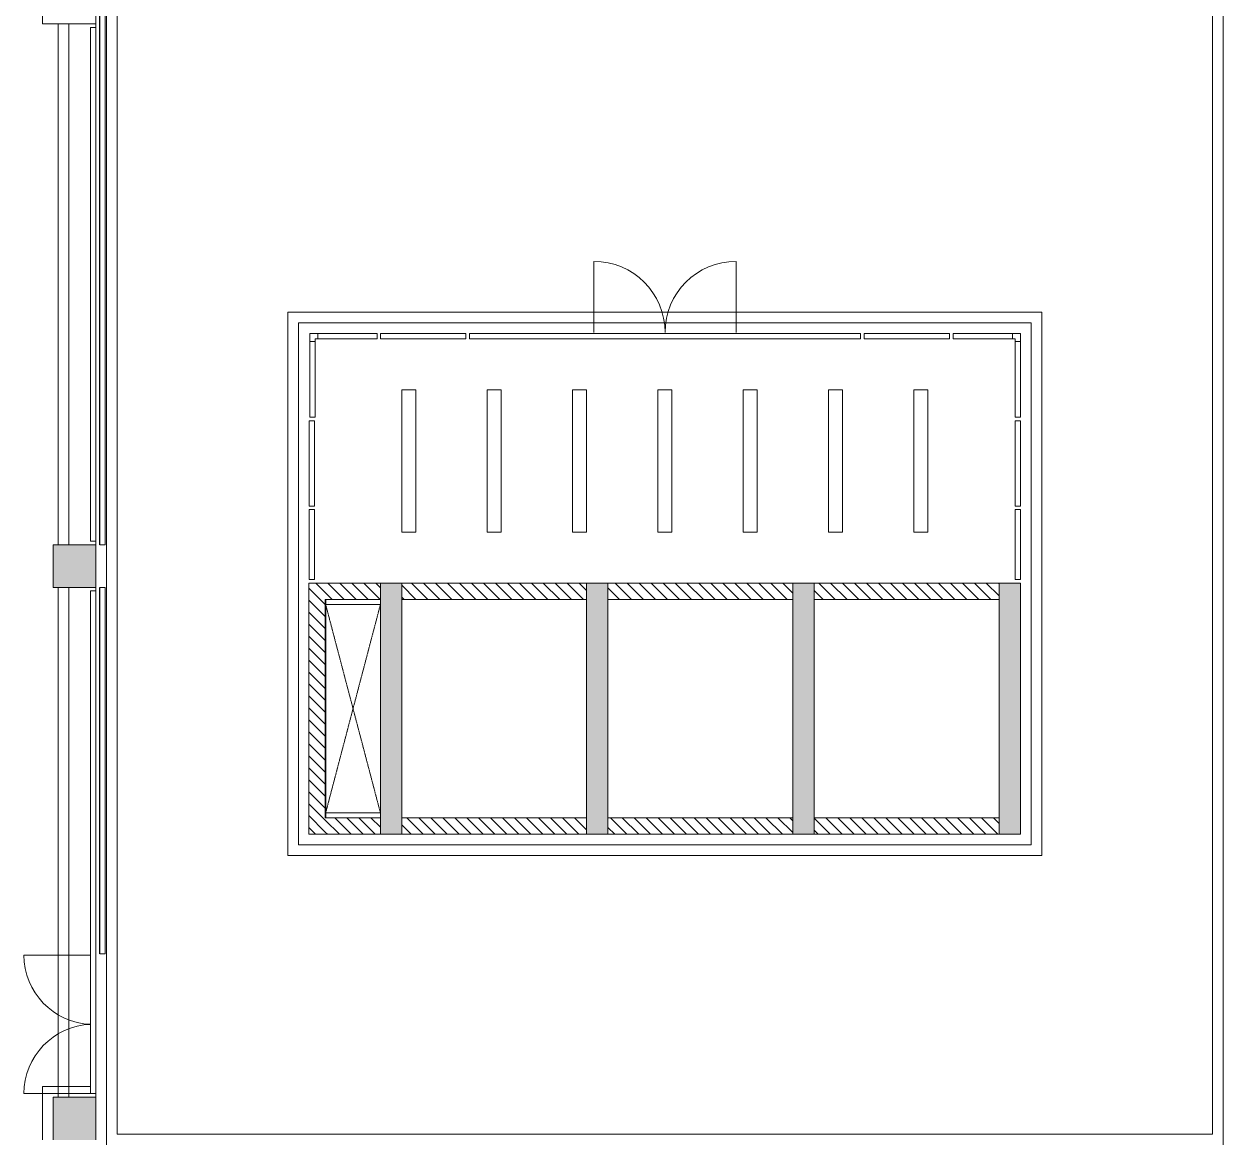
# Model space of a CAD drawing. Header units: millimetres. Extents: x -106145 to 154907, y -84585 to 152038.
# Drawn here: x 8376 to 25239, y -6295 to 9360 of the extents above; entities that cross this region are included whole.
import ezdxf

# ---------------------------------------------------------------- set-up
doc = ezdxf.new("R2010")
doc.units = ezdxf.units.MM
doc.linetypes.add('Cut Out Line', pattern=[2, 1, -1])
doc.layers.add('A-DETL', color=7, linetype='Continuous', lineweight=5, true_color=0x00a600)
for name, color, linetype, lineweight in [('A-DOOR', 7, 'Continuous', 5), ('A-FLOR', 7, 'Continuous', 5), ('A-FLOR-HRAL', 7, 'Continuous', 5), ('A-GLAZ-CWMG', 7, 'Continuous', 5), ('A-WALL', 7, 'Continuous', 5), ('A-WALL-PATT', 7, 'Continuous', 5), ('S-COLS', 7, 'Continuous', 5)]:
    doc.layers.add(name, color=color, linetype=linetype, lineweight=lineweight)
pattern_1 = [(315, (0, 0), (84.18955, 84.18955), [])]

# ---------------------------------------------------------------- blocks, each defined once
blk = doc.blocks.new('Rectangular Mullion - 50 x 75mm-14162959-Site Plan -MAIN')
at = {"layer": 'A-GLAZ-CWMG', "color": 254, "true_color": 0xdddddd}
for p, q in [((9314, -5685), (9314, -3735)), ((9389, -3735), (9389, -5685)), ((9389, -5685), (9314, -5685))]:
    blk.add_line(p, q, dxfattribs=at)
blk = doc.blocks.new('Rectangular Mullion - 50 x 75mm-14621965-Site Plan -MAIN')
at = {"layer": 'A-GLAZ-CWMG', "color": 254, "true_color": 0xdddddd}
for p, q in [((9314, -838), (9314, -585)), ((9389, -585), (9389, -838))]:
    blk.add_line(p, q, dxfattribs=at)
blk = doc.blocks.new('Rectangular Mullion - 50 x 75mm-14681848-Site Plan -MAIN')
at = {"layer": 'A-GLAZ-CWMG', "color": 254, "true_color": 0xdddddd}
for p, q in [((9314, 2085), (9314, 2973)), ((9389, 2973), (9389, 2085)), ((9389, 2085), (9314, 2085))]:
    blk.add_line(p, q, dxfattribs=at)
blk = doc.blocks.new('Rectangular Mullion - 50 x 75mm-14621955-Site Plan -MAIN')
at = {"layer": 'A-GLAZ-CWMG', "color": 254, "true_color": 0xdddddd}
for p, q in [((9314, 5073), (9314, 6123)), ((9389, 6123), (9389, 5073))]:
    blk.add_line(p, q, dxfattribs=at)
blk = doc.blocks.new('M_Curtain Wall Dbl Glass - M_Curtain Wall Dbl Glass-14681693-Site Plan -MAIN')
at = {"layer": 'A-DOOR', "color": 254, "lineweight": 9, "true_color": 0xdddddd}
for p, q in [((-975, -37.5), (-975, -975)), ((975, -37.5), (975, -975))]:
    blk.add_line(p, q, dxfattribs=at)
at = {"layer": 'A-DOOR', "color": 254, "true_color": 0xdddddd}
for centre, start, end in [((-975, 0), 270, 357.77771), ((975, 0), 182.22229, 270)]:
    blk.add_arc(centre, 975, start, end, dxfattribs=at)
blk = doc.blocks.new('Rectangular Mullion - 50 x 75mm-14118682-Site Plan -MAIN')
at = {"layer": 'A-GLAZ-CWMG', "color": 254, "true_color": 0xdddddd}
for p, q in [((19292, 5007), (20142, 5007)), ((20142, 4932), (19292, 4932)), ((20142, 5007), (20142, 4932))]:
    blk.add_line(p, q, dxfattribs=at)
blk = doc.blocks.new('Rectangular Mullion - 50 x 75mm-8463528-Site Plan -MAIN')
at = {"layer": 'A-GLAZ-CWMG', "color": 254, "true_color": 0xdddddd}
for p, q in [((22314, 2530), (22389, 2530)), ((22314, 1545), (22314, 2530)), ((22389, 2530), (22389, 1545)), ((22389, 1545), (22314, 1545))]:
    blk.add_line(p, q, dxfattribs=at)
blk = doc.blocks.new('Rectangular Mullion - 50 x 75mm-14620622-Site Plan -MAIN')
at = {"layer": 'A-GLAZ-CWMG', "color": 254, "true_color": 0xdddddd}
for p, q in [((15492, 5007), (16392, 5007)), ((16392, 4932), (15492, 4932))]:
    blk.add_line(p, q, dxfattribs=at)
blk = doc.blocks.new('M_Door-Curtain-Wall-Double-Glass - M_Door-Curtain-Wall-Double-Glass-14620625-Site Plan -MAIN')
at = {"layer": 'A-DOOR', "color": 254, "true_color": 0xdddddd}
for p, q in [((-1000, 50.8), (-1000, 1050.8)), ((1000, 50.8), (1000, 1050.8))]:
    blk.add_line(p, q, dxfattribs=at)
for centre, start, end in [((-1000, 50.8), 0, 90), ((1000, 50.8), 90, 180)]:
    blk.add_arc(centre, 1000, start, end, dxfattribs=at)
blk = doc.blocks.new('Rectangular Mullion - 50 x 75mm-14620623-Site Plan -MAIN')
at = {"layer": 'A-GLAZ-CWMG', "color": 254, "true_color": 0xdddddd}
for p, q in [((16392, 5007), (18392, 5007)), ((18392, 4932), (16392, 4932))]:
    blk.add_line(p, q, dxfattribs=at)
blk = doc.blocks.new('Rectangular Mullion - 50 x 75mm-14621961-Site Plan -MAIN')
at = {"layer": 'A-GLAZ-CWMG', "color": 254, "true_color": 0xdddddd}
for p, q in [((9314, -2237), (9314, -1635)), ((9389, -1635), (9389, -2237))]:
    blk.add_line(p, q, dxfattribs=at)
blk = doc.blocks.new('Rectangular Mullion - 50 x 75mm-9145599-Site Plan -MAIN')
at = {"layer": 'A-GLAZ-CWMG', "color": 254, "true_color": 0xdddddd}
for p, q in [((22314, 4895), (22389, 4895)), ((22314, 3830), (22314, 4895)), ((22389, 4895), (22389, 3830)), ((22389, 3830), (22314, 3830))]:
    blk.add_line(p, q, dxfattribs=at)
blk = doc.blocks.new('Rectangular Mullion - 50 x 75mm-8463552-Site Plan -MAIN')
at = {"layer": 'A-GLAZ-CWMG', "color": 254, "true_color": 0xdddddd}
for p, q in [((21442, 4932), (21442, 5007)), ((21442, 5007), (22276, 5007)), ((22276, 4932), (21442, 4932)), ((22276, 5007), (22276, 4932))]:
    blk.add_line(p, q, dxfattribs=at)
blk = doc.blocks.new('L Corner Mullion - L Corner Mullion 75 MM-9721392-Site Plan -MAIN')
at = {"layer": 'A-GLAZ-CWMG', "color": 254, "true_color": 0xdddddd}
for p, q in [((-75, -37.5), (-75, 37.5)), ((-75, 37.5), (-37.5, 37.5)), ((-37.5, 37.5), (-37.5, 75)), ((-37.5, 75), (37.5, 75)), ((37.5, 75), (37.5, -37.5)), ((37.5, -37.5), (-75, -37.5))]:
    blk.add_line(p, q, dxfattribs=at)
blk = doc.blocks.new('Rectangular Mullion - 50 x 75mm-14620624-Site Plan -MAIN')
at = {"layer": 'A-GLAZ-CWMG', "color": 254, "true_color": 0xdddddd}
for p, q in [((18392, 5007), (19292, 5007)), ((19292, 4932), (18392, 4932))]:
    blk.add_line(p, q, dxfattribs=at)
blk = doc.blocks.new('Rectangular Mullion - 50 x 75mm-14118678-Site Plan -MAIN')
at = {"layer": 'A-GLAZ-CWMG', "color": 254, "true_color": 0xdddddd}
for p, q in [((14642, 4932), (14642, 5007)), ((14642, 5007), (15492, 5007)), ((15492, 4932), (14642, 4932))]:
    blk.add_line(p, q, dxfattribs=at)
blk = doc.blocks.new('Rectangular Mullion - 50 x 75mm-14621957-Site Plan -MAIN')
at = {"layer": 'A-GLAZ-CWMG', "color": 254, "true_color": 0xdddddd}
for p, q in [((9314, -2685), (9314, -2237)), ((9389, -2237), (9389, -2685))]:
    blk.add_line(p, q, dxfattribs=at)
blk = doc.blocks.new('Rectangular Mullion - 50 x 75mm-14621962-Site Plan -MAIN')
at = {"layer": 'A-GLAZ-CWMG', "color": 254, "true_color": 0xdddddd}
for p, q in [((9314, -1635), (9314, -838)), ((9389, -838), (9389, -1635))]:
    blk.add_line(p, q, dxfattribs=at)
blk = doc.blocks.new('Rectangular Mullion - 50 x 75mm-8770400-Site Plan -MAIN')
at = {"layer": 'A-GLAZ-CWMG', "color": 254, "true_color": 0xdddddd}
for p, q in [((12394, 4895), (12469, 4895)), ((12394, 3830), (12394, 4895)), ((12469, 4895), (12469, 3830)), ((12469, 3830), (12394, 3830))]:
    blk.add_line(p, q, dxfattribs=at)
blk = doc.blocks.new('Rectangular Mullion - 50 x 75mm-9145612-Site Plan -MAIN')
at = {"layer": 'A-GLAZ-CWMG', "color": 254, "true_color": 0xdddddd}
for p, q in [((12507, 4932), (12507, 5007)), ((12507, 5007), (13342, 5007)), ((13342, 4932), (12507, 4932)), ((13342, 5007), (13342, 4932))]:
    blk.add_line(p, q, dxfattribs=at)
blk = doc.blocks.new('L Corner Mullion - L Corner Mullion 75 MM-14620654-Site Plan -MAIN')
at = {"layer": 'A-GLAZ-CWMG', "color": 254, "true_color": 0xdddddd}
for p, q in [((-75, -37.5), (-75, 37.5)), ((-75, 37.5), (37.5, 37.5)), ((37.5, 37.5), (37.5, -75)), ((-37.5, -37.5), (-75, -37.5)), ((-37.5, -75), (-37.5, -37.5)), ((37.5, -75), (-37.5, -75))]:
    blk.add_line(p, q, dxfattribs=at)
blk = doc.blocks.new('Rectangular Mullion - 50 x 75mm-14681647-Site Plan -MAIN')
at = {"layer": 'A-GLAZ-CWMG', "color": 254, "true_color": 0xdddddd}
for p, q in [((9314, 1385), (9389, 1385)), ((9314, 465), (9314, 1385)), ((9389, 1385), (9389, 465))]:
    blk.add_line(p, q, dxfattribs=at)
blk = doc.blocks.new('Rectangular Mullion - 50 x 75mm-14681849-Site Plan -MAIN')
at = {"layer": 'A-GLAZ-CWMG', "color": 254, "true_color": 0xdddddd}
for p, q in [((9314, 9310), (9389, 9310)), ((9314, 8223), (9314, 9310)), ((9389, 9310), (9389, 8223))]:
    blk.add_line(p, q, dxfattribs=at)
blk = doc.blocks.new('Top Rail Type - Top Rail_Internal_-14625871-Site Plan -MAIN')
at = {"layer": 'A-FLOR-HRAL', "color": 254, "true_color": 0xdddddd}
for p, q in [((9441, -2565), (9441, -7718)), ((9517, -7718), (9517, -2565))]:
    blk.add_line(p, q, dxfattribs=at)
at = {"layer": 'A-FLOR-HRAL', "color": 254, "true_color": 0xdddddd, "flags": 128}
for points in [[(9441, -2565), (9442, -2565), (9444, -2565), (9448, -2565), (9454, -2565), (9460, -2565), (9467, -2565), (9475, -2565), (9483, -2565), (9491, -2565), (9498, -2565), (9505, -2565), (9510, -2565), (9514, -2565), (9516, -2565), (9517, -2565)], [(9517, -7718), (9516, -7718), (9514, -7718), (9510, -7718), (9505, -7718), (9498, -7718), (9491, -7718), (9483, -7718), (9475, -7718), (9467, -7718), (9460, -7718), (9454, -7718), (9448, -7718), (9444, -7718), (9442, -7718), (9441, -7718)]]:
    blk.add_lwpolyline(points, dxfattribs=at)
blk = doc.blocks.new('Top Rail Type - Top Rail_Internal_-V55-Site Plan -MAIN')
at = {"layer": 'A-FLOR-HRAL', "color": 254, "true_color": 0xdddddd}
for p, q in [((9440, -7718), (9440, -2565)), ((9518, -7718), (9518, -2565))]:
    blk.add_line(p, q, dxfattribs=at)
blk = doc.blocks.new('Top Rail Type - Top Rail_Internal_-14625987-Site Plan -MAIN')
at = {"layer": 'A-FLOR-HRAL', "color": 254, "true_color": 0xdddddd}
for p, q in [((9441, 8735), (9441, -1965)), ((9517, -1965), (9517, 8735))]:
    blk.add_line(p, q, dxfattribs=at)
at = {"layer": 'A-FLOR-HRAL', "color": 254, "true_color": 0xdddddd, "flags": 128}
for points in [[(9441, 8735), (9442, 8735), (9444, 8735), (9448, 8735), (9454, 8735), (9460, 8735), (9467, 8735), (9475, 8735), (9483, 8735), (9491, 8735), (9498, 8735), (9505, 8735), (9510, 8735), (9514, 8735), (9516, 8735), (9517, 8735)], [(9517, -1965), (9516, -1965), (9514, -1965), (9510, -1965), (9505, -1965), (9498, -1965), (9491, -1965), (9483, -1965), (9475, -1965), (9467, -1965), (9460, -1965), (9454, -1965), (9448, -1965), (9444, -1965), (9442, -1965), (9441, -1965)]]:
    blk.add_lwpolyline(points, dxfattribs=at)
blk = doc.blocks.new('Top Rail Type - Top Rail_Internal_-V56-Site Plan -MAIN')
at = {"layer": 'A-FLOR-HRAL', "color": 254, "true_color": 0xdddddd}
for p, q in [((9440, -1965), (9440, 8735)), ((9518, -1965), (9518, 8735))]:
    blk.add_line(p, q, dxfattribs=at)
blk = doc.blocks.new('2022_11_09_AB BLOCKFACADE WITH CONTINOUS WINDOW_rvt-1-Site Plan -MAIN')
at = {"layer": 'A-WALL-PATT', "true_color": 0xeaeaea}
h = blk.add_hatch(dxfattribs=at)
h.set_pattern_fill('FP_19', color=254, style=0, pattern_type=2)
h.set_pattern_definition(pattern_1)
h.paths.add_polyline_path([(12613, 1265), (13389, 1265), (13389, 1495), (12383, 1495), (12383, 1265)], flags=0)
at = {"layer": 'A-WALL-PATT', "true_color": 0xcccccb}
for points in [[(13389, -2035), (13689, -2035), (13689, 1495), (13389, 1495), (13389, -1805)], [(16289, -2035), (16589, -2035), (16589, 1495), (16289, 1495), (16289, 836)], [(19189, -2035), (19489, -2035), (19489, 1495), (19189, 1495), (19189, 836)], [(22089, -2035), (22389, -2035), (22389, 1495), (22089, 1495), (22089, -1805)]]:
    blk.add_hatch(color=254, dxfattribs=at).paths.add_polyline_path(points, flags=0)
at = {"layer": 'A-WALL-PATT', "true_color": 0xeaeaea}
h = blk.add_hatch(dxfattribs=at)
h.set_pattern_fill('FP_19', color=254, style=0, pattern_type=2)
h.set_pattern_definition(pattern_1)
h.paths.add_polyline_path([(15560, 1265), (16289, 1265), (16289, 1495), (13689, 1495), (13689, 1265)], flags=0)
h = blk.add_hatch(dxfattribs=at)
h.set_pattern_fill('FP_19', color=254, style=0, pattern_type=2)
h.set_pattern_definition(pattern_1)
h.paths.add_polyline_path([(16589, 1265), (19189, 1265), (19189, 1495), (16589, 1495)], flags=0)
h = blk.add_hatch(dxfattribs=at)
h.set_pattern_fill('FP_19', color=254, style=0, pattern_type=2)
h.set_pattern_definition(pattern_1)
h.paths.add_polyline_path([(21861, 1265), (22089, 1265), (22089, 1495), (19489, 1495), (19489, 1265), (19761, 1265)], flags=0)
h = blk.add_hatch(dxfattribs=at)
h.set_pattern_fill('FP_19', color=254, style=0, pattern_type=2)
h.set_pattern_definition(pattern_1)
h.paths.add_polyline_path([(12613, -2035), (12613, 1265), (12383, 1265), (12383, -2035)], flags=0)
h = blk.add_hatch(dxfattribs=at)
h.set_pattern_fill('FP_19', color=254, style=0, pattern_type=2)
h.set_pattern_definition(pattern_1)
h.paths.add_polyline_path([(12613, -2035), (13389, -2035), (13389, -1805), (12613, -1805)], flags=0)
h = blk.add_hatch(dxfattribs=at)
h.set_pattern_fill('FP_19', color=254, style=0, pattern_type=2)
h.set_pattern_definition(pattern_1)
h.paths.add_polyline_path([(15560, -2035), (16289, -2035), (16289, -1805), (13689, -1805), (13689, -2035)], flags=0)
h = blk.add_hatch(dxfattribs=at)
h.set_pattern_fill('FP_19', color=254, style=0, pattern_type=2)
h.set_pattern_definition(pattern_1)
h.paths.add_polyline_path([(19189, -2035), (19189, -1805), (16589, -1805), (16589, -2035)], flags=0)
h = blk.add_hatch(dxfattribs=at)
h.set_pattern_fill('FP_19', color=254, style=0, pattern_type=2)
h.set_pattern_definition(pattern_1)
h.paths.add_polyline_path([(19489, -2035), (22089, -2035), (22089, -1805), (19489, -1805)], flags=0)
at = {"layer": 'S-COLS', "true_color": 0xeaeaea}
for points in [[(8789, 1435), (9389, 1435), (9389, 2035), (8789, 2035)], [(9259, -6335), (9389, -6335), (9389, -5735), (8789, -5735), (8789, -6335)]]:
    blk.add_hatch(color=254, dxfattribs=at).paths.add_polyline_path(points, flags=0)
at = {"color": 254, "lineweight": 5, "true_color": 0xdddddd}
for p, q in [((12619, 1195), (13389, 1195)), ((12619, -1735), (13389, -1735))]:
    blk.add_line(p, q, dxfattribs=at)
at = {"layer": 'A-DETL', "color": 7, "linetype": 'Cut Out Line', "true_color": 0xededed}
for p, q in [((12619, 1195), (13389, -1735)), ((12619, -1735), (13389, 1195))]:
    blk.add_line(p, q, dxfattribs=at)
at = {"layer": 'A-FLOR', "color": 254, "true_color": 0xdddddd}
for p, q in [((9539, 52920), (9539, -6405)), ((25239, -6405), (25239, 52920)), ((9689, -6255), (9689, 52770)), ((25089, 52770), (25089, -6255)), ((8859, 9360), (8859, 2035)), ((8859, 2035), (8859, 9360)), ((9009, 2035), (9009, 9360)), ((9009, 9360), (9009, 2035)), ((9389, 9310), (9389, 9360)), ((22689, 5307), (12089, 5307)), ((12089, 5307), (12089, -2335)), ((22689, -2335), (22689, 5307)), ((12239, -2185), (12239, 5157)), ((12239, 5157), (22539, 5157)), ((22539, 5157), (22539, -2185)), ((13889, 4214), (13689, 4214)), ((13689, 4214), (13689, 2214)), ((13889, 2214), (13889, 4214)), ((15089, 4214), (14889, 4214)), ((14889, 4214), (14889, 2214)), ((15089, 2214), (15089, 4214)), ((16289, 4214), (16089, 4214)), ((16089, 4214), (16089, 2214)), ((16289, 2214), (16289, 4214)), ((17489, 4214), (17289, 4214)), ((17289, 4214), (17289, 2214)), ((17489, 2214), (17489, 4214)), ((18689, 4214), (18489, 4214)), ((18489, 4214), (18489, 2214)), ((18689, 2214), (18689, 4214)), ((19889, 4214), (19689, 4214)), ((19689, 4214), (19689, 2214)), ((19889, 2214), (19889, 4214)), ((21089, 4214), (20889, 4214)), ((20889, 4214), (20889, 2214)), ((21089, 2214), (21089, 4214)), ((13689, 2214), (13889, 2214)), ((14889, 2214), (15089, 2214)), ((16089, 2214), (16289, 2214)), ((17289, 2214), (17489, 2214)), ((18489, 2214), (18689, 2214)), ((19689, 2214), (19889, 2214)), ((20889, 2214), (21089, 2214)), ((9389, 2035), (9389, 2085)), ((8859, 1435), (8859, -5735)), ((8859, -5735), (8859, 1435)), ((9009, -5735), (9009, 1435)), ((9009, 1435), (9009, -5735)), ((9389, 1385), (9389, 1435)), ((12619, -1805), (12619, 1265)), ((22539, -2185), (12239, -2185)), ((12089, -2335), (22689, -2335)), ((9389, -5735), (9389, -5685)), ((25089, -6255), (9689, -6255))]:
    blk.add_line(p, q, dxfattribs=at)
at = {"layer": 'A-WALL', "color": 254, "true_color": 0xdddddd}
for p, q in [((13392, 5007), (14592, 5007)), ((13392, 5007), (13392, 4932)), ((14592, 4932), (13392, 4932)), ((14592, 5007), (14592, 4932)), ((20192, 5007), (21392, 5007)), ((20192, 5007), (20192, 4932)), ((21392, 4932), (20192, 4932)), ((21392, 5007), (21392, 4932)), ((12389, 2580), (12389, 3780)), ((12389, 3780), (12464, 3780)), ((12464, 3780), (12464, 2580)), ((22314, 2580), (22314, 3780)), ((22314, 3780), (22389, 3780)), ((22389, 3780), (22389, 2580)), ((12389, 2580), (12464, 2580)), ((22314, 2580), (22389, 2580)), ((13389, 1265), (13389, 1495)), ((13689, 1495), (13689, 1265)), ((16589, 1495), (16589, 1265)), ((19489, 1495), (19489, 1265)), ((22089, 1265), (22089, 1495)), ((13389, -2035), (13389, -1805)), ((13689, -1805), (13689, -2035)), ((16589, -1805), (16589, -2035)), ((19489, -1805), (19489, -2035)), ((22089, -2035), (22089, -1805))]:
    blk.add_line(p, q, dxfattribs=at)
at = {"layer": 'A-WALL', "color": 254, "lineweight": 18, "true_color": 0xdddddd}
for p, q in [((13389, 1495), (12383, 1495)), ((12383, 1495), (12383, 1265)), ((13689, 1495), (13389, 1495)), ((16289, 1495), (13689, 1495)), ((16289, 1495), (16289, -2035)), ((16589, 1495), (16289, 1495)), ((16289, 1265), (16289, 1495)), ((19189, 1495), (16589, 1495)), ((19489, 1495), (19189, 1495)), ((19189, 1495), (19189, -2035)), ((19189, 1265), (19189, 1495)), ((22089, 1495), (19489, 1495)), ((22389, 1495), (22089, 1495)), ((22389, -2035), (22389, 1495)), ((12383, 1265), (12383, -2035)), ((12613, 1265), (13389, 1265)), ((12613, -1805), (12613, 1265)), ((13389, 1265), (13389, -1805)), ((13689, -1805), (13689, 1265)), ((13689, 1265), (16289, 1265)), ((16589, -1805), (16589, 1265)), ((16589, 1265), (19189, 1265)), ((19489, -1805), (19489, 1265)), ((19489, 1265), (22089, 1265)), ((22089, 1265), (22089, -1805)), ((13389, -1805), (12613, -1805)), ((16289, -1805), (13689, -1805)), ((16289, -2035), (16289, -1805)), ((19189, -1805), (16589, -1805)), ((19189, -2035), (19189, -1805)), ((22089, -1805), (19489, -1805)), ((12383, -2035), (12613, -2035)), ((12613, -2035), (13389, -2035)), ((13389, -2035), (13689, -2035)), ((13689, -2035), (16289, -2035)), ((16289, -2035), (16589, -2035)), ((16589, -2035), (19189, -2035)), ((19189, -2035), (19489, -2035)), ((19489, -2035), (22089, -2035)), ((22089, -2035), (22389, -2035))]:
    blk.add_line(p, q, dxfattribs=at)
at = {"layer": 'S-COLS', "color": 254, "true_color": 0xdddddd}
for p, q in [((8639, 10110), (8639, 9360)), ((9389, 9360), (9389, 10110)), ((8639, 9360), (9389, 9360)), ((9389, 2035), (8789, 2035)), ((8789, 2035), (8789, 1435)), ((9389, 1435), (9389, 2035)), ((8789, 1435), (9389, 1435)), ((8639, -6335), (8639, -5585)), ((8639, -5585), (9314, -5585)), ((9389, -5685), (9389, -5735)), ((9389, -5735), (8789, -5735)), ((8789, -5735), (8789, -6335)), ((9389, -6335), (9389, -5735))]:
    blk.add_line(p, q, dxfattribs=at)
at = {"color": 253, "lineweight": 5, "true_color": 0xaaaaaa}
for name, p in [('Top Rail Type - Top Rail_Internal_-V56-Site Plan -MAIN', (0, 4000)), ('Top Rail Type - Top Rail_Internal_-14625987-Site Plan -MAIN', (0, 4000)), ('Rectangular Mullion - 50 x 75mm-14681849-Site Plan -MAIN', (0, 0)), ('Rectangular Mullion - 50 x 75mm-14621955-Site Plan -MAIN', (0, 2100)), ('Rectangular Mullion - 50 x 75mm-14621955-Site Plan -MAIN', (0, 1050)), ('Rectangular Mullion - 50 x 75mm-14621955-Site Plan -MAIN', (0, 0)), ('M_Door-Curtain-Wall-Double-Glass - M_Door-Curtain-Wall-Double-Glass-14620625-Site Plan -MAIN', (17392, 4970)), ('Rectangular Mullion - 50 x 75mm-14621955-Site Plan -MAIN', (0, -1050)), ('Rectangular Mullion - 50 x 75mm-8770400-Site Plan -MAIN', (0, 0)), ('Rectangular Mullion - 50 x 75mm-9145612-Site Plan -MAIN', (0, 0)), ('Rectangular Mullion - 50 x 75mm-14118678-Site Plan -MAIN', (0, 0)), ('Rectangular Mullion - 50 x 75mm-14620622-Site Plan -MAIN', (0, 0)), ('Rectangular Mullion - 50 x 75mm-14620623-Site Plan -MAIN', (0, 0)), ('Rectangular Mullion - 50 x 75mm-14620624-Site Plan -MAIN', (0, 0)), ('Rectangular Mullion - 50 x 75mm-14118682-Site Plan -MAIN', (0, 0)), ('Rectangular Mullion - 50 x 75mm-8463552-Site Plan -MAIN', (0, 0)), ('Rectangular Mullion - 50 x 75mm-9145599-Site Plan -MAIN', (0, 0)), ('Rectangular Mullion - 50 x 75mm-14621955-Site Plan -MAIN', (0, -2100)), ('Rectangular Mullion - 50 x 75mm-14681848-Site Plan -MAIN', (0, 0)), ('Rectangular Mullion - 50 x 75mm-8463528-Site Plan -MAIN', (-9925, 0)), ('Rectangular Mullion - 50 x 75mm-8463528-Site Plan -MAIN', (0, 0)), ('Rectangular Mullion - 50 x 75mm-14681647-Site Plan -MAIN', (0, 0)), ('Top Rail Type - Top Rail_Internal_-V55-Site Plan -MAIN', (0, 4000)), ('Top Rail Type - Top Rail_Internal_-14625871-Site Plan -MAIN', (0, 4000)), ('Rectangular Mullion - 50 x 75mm-14621955-Site Plan -MAIN', (0, -5657)), ('Rectangular Mullion - 50 x 75mm-14621965-Site Plan -MAIN', (0, 0)), ('Rectangular Mullion - 50 x 75mm-14621962-Site Plan -MAIN', (0, 0)), ('Rectangular Mullion - 50 x 75mm-14621961-Site Plan -MAIN', (0, 0)), ('Rectangular Mullion - 50 x 75mm-14621957-Site Plan -MAIN', (0, 0)), ('Rectangular Mullion - 50 x 75mm-14621955-Site Plan -MAIN', (0, -8807)), ('Rectangular Mullion - 50 x 75mm-14162959-Site Plan -MAIN', (0, 0))]:
    blk.add_blockref(name, p, dxfattribs=at)
at = {"color": 253, "lineweight": 5, "true_color": 0xaaaaaa, "extrusion": (0, 0, -1)}
blk.add_blockref('L Corner Mullion - L Corner Mullion 75 MM-14620654-Site Plan -MAIN', (-12432, 4970), dxfattribs=at)
at = {"color": 253, "lineweight": 5, "true_color": 0xaaaaaa, "extrusion": (0, 0, -1), "rotation": 180}
blk.add_blockref('L Corner Mullion - L Corner Mullion 75 MM-9721392-Site Plan -MAIN', (-22351, 4970), dxfattribs=at)
at = {"color": 253, "lineweight": 5, "true_color": 0xaaaaaa, "rotation": 269.9999999999995}
blk.add_blockref('M_Curtain Wall Dbl Glass - M_Curtain Wall Dbl Glass-14681693-Site Plan -MAIN', (9351, -4710), dxfattribs=at)

msp = doc.modelspace()

# ---------------------------------------------------------------- block references
at = {"lineweight": 5}
msp.add_blockref('2022_11_09_AB BLOCKFACADE WITH CONTINOUS WINDOW_rvt-1-Site Plan -MAIN', (0, 0), dxfattribs=at)

doc.saveas('drawing.dxf')
